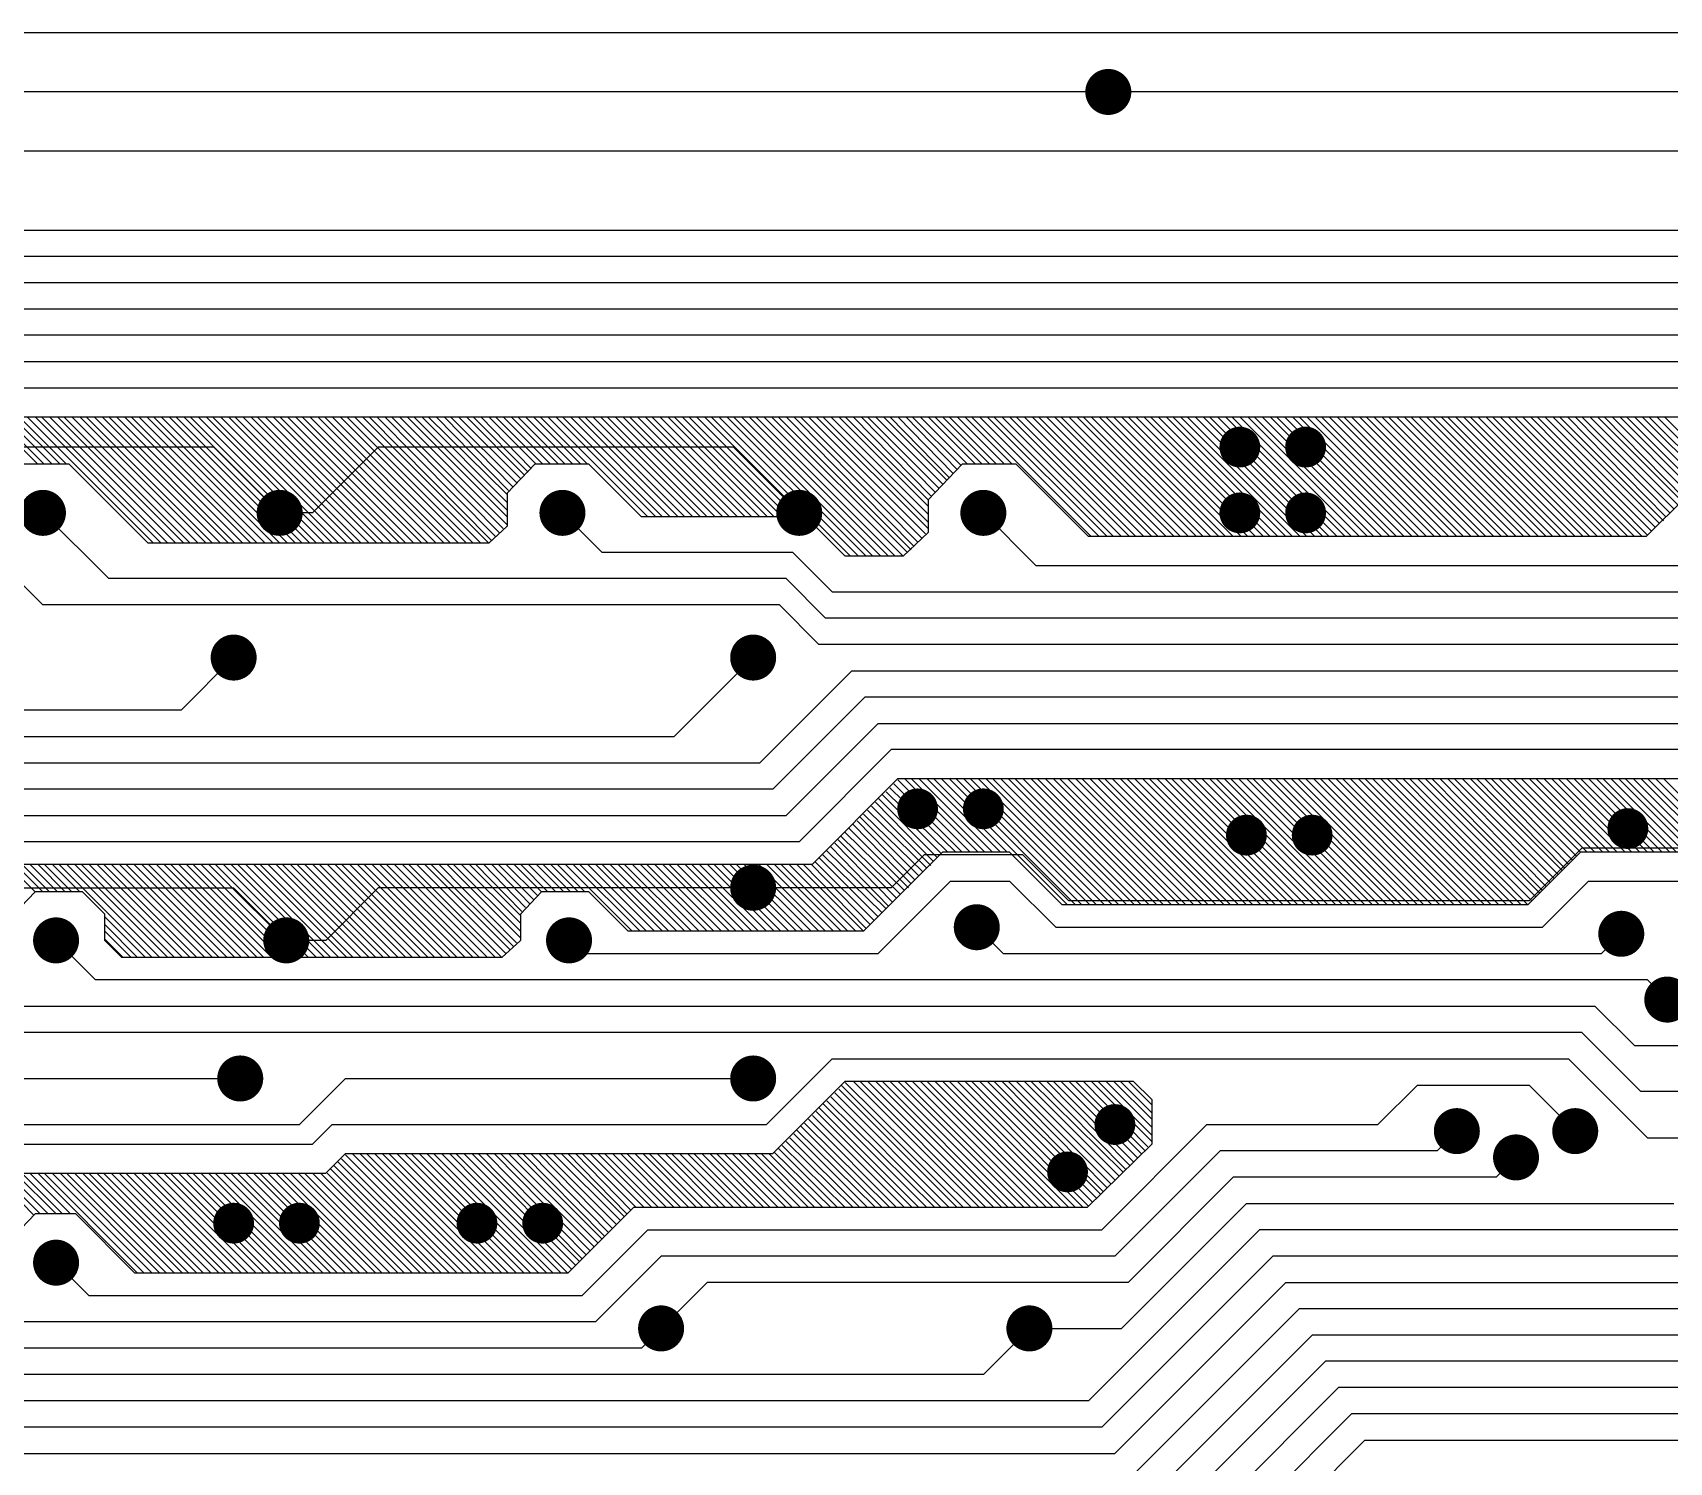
# Model space of a CAD drawing. Extents: x 295 to 953, y 10 to 290.
# Drawn here: x 628.7 to 680.8, y 193.5 to 239 of the extents above; entities that cross this region are included whole.
import ezdxf

# ---------------------------------------------------------------- set-up
doc = ezdxf.new("R2010")
doc.units = 0
doc.header["$LTSCALE"] = 5
doc.header["$MEASUREMENT"] = 0
doc.layers.get('0').update_dxf_attribs({"linetype": 'CONTINUOUS', "lineweight": 25})
doc.layers.add('ART02_PHO', color=2, linetype='CONTINUOUS')

msp = doc.modelspace()

# ---------------------------------------------------------------- linework, layer by layer
for points, const_width in [([(663.3, 237.133, -1), (662.567, 237.133, -1)], 0.733), ([(667.449, 225.818, -1), (666.8, 225.818, -1)], 0.65), ([(669.545, 225.818, -1), (668.895, 225.818, -1)], 0.65), ([(629.353, 223.722, -1), (628.62, 223.722, -1)], 0.733), ([(636.897, 223.722, -1), (636.163, 223.722, -1)], 0.733), ([(645.907, 223.722, -1), (645.174, 223.722, -1)], 0.733), ([(653.451, 223.722, -1), (652.718, 223.722, -1)], 0.733), ([(659.319, 223.722, -1), (658.585, 223.722, -1)], 0.733), ([(667.449, 223.722, -1), (666.8, 223.722, -1)], 0.65), ([(669.545, 223.722, -1), (668.895, 223.722, -1)], 0.65), ([(635.43, 219.112, -1), (634.697, 219.112, -1)], 0.733), ([(651.984, 219.112, -1), (651.251, 219.112, -1)], 0.733), ([(657.181, 214.292, -1), (656.532, 214.292, -1)], 0.65), ([(659.277, 214.292, -1), (658.627, 214.292, -1)], 0.65), ([(667.659, 213.454, -1), (667.009, 213.454, -1)], 0.65), ([(669.754, 213.454, -1), (669.105, 213.454, -1)], 0.65), ([(679.813, 213.664, -1), (679.163, 213.664, -1)], 0.65), ([(651.984, 211.778, -1), (651.251, 211.778, -1)], 0.733), ([(659.109, 210.52, -1), (658.376, 210.52, -1)], 0.733), ([(629.772, 210.101, -1), (629.039, 210.101, -1)], 0.733), ([(637.106, 210.101, -1), (636.373, 210.101, -1)], 0.733), ([(646.117, 210.101, -1), (645.384, 210.101, -1)], 0.733), ([(679.645, 210.311, -1), (678.912, 210.311, -1)], 0.733), ([(681.112, 208.215, -1), (680.378, 208.215, -1)], 0.733), ([(635.64, 205.701, -1), (634.906, 205.701, -1)], 0.733), ([(651.984, 205.701, -1), (651.251, 205.701, -1)], 0.733), ([(663.468, 204.234, -1), (662.818, 204.234, -1)], 0.65), ([(674.406, 204.024, -1), (673.673, 204.024, -1)], 0.733), ([(678.178, 204.024, -1), (677.445, 204.024, -1)], 0.733), ([(676.292, 203.186, -1), (675.559, 203.186, -1)], 0.733), ([(661.959, 202.725, -1), (661.309, 202.725, -1)], 0.65), ([(635.388, 201.091, -1), (634.738, 201.091, -1)], 0.65), ([(637.484, 201.091, -1), (636.834, 201.091, -1)], 0.65), ([(643.141, 201.091, -1), (642.492, 201.091, -1)], 0.65), ([(645.237, 201.091, -1), (644.587, 201.091, -1)], 0.65), ([(629.772, 199.833, -1), (629.039, 199.833, -1)], 0.733), ([(649.051, 197.738, -1), (648.317, 197.738, -1)], 0.733), ([(660.786, 197.738, -1), (660.052, 197.738, -1)], 0.733)]:
    msp.add_lwpolyline(points, format="xyb", close=True, dxfattribs=dict(const_width=const_width))
at = {"layer": 'ART02_PHO', "color": 7}
for p, q in [((728.313, 239.019), (548.1, 239.019)), ((662.933, 237.133), (549.776, 237.133)), ((727.265, 237.133), (662.933, 237.133)), ((711.339, 235.247), (551.453, 235.247)), ((553.339, 232.733), (691.851, 232.733)), ((692.48, 231.895), (553.548, 231.895)), ((759.326, 231.056), (553.758, 231.056)), ((553.967, 230.218), (757.86, 230.218)), ((757.231, 229.38), (554.177, 229.38)), ((554.387, 228.542), (756.812, 228.542)), ((554.596, 227.704), (756.183, 227.704)), ((555.015, 226.782), (691.139, 226.782)), ((628.819, 225.273), (627.31, 226.782)), ((629.028, 225.273), (627.519, 226.782)), ((629.28, 225.273), (627.771, 226.782)), ((629.531, 225.273), (628.022, 226.782)), ((629.741, 225.273), (628.232, 226.782)), ((632.507, 222.758), (628.483, 226.782)), ((632.758, 222.758), (628.735, 226.782)), ((632.968, 222.758), (628.944, 226.782)), ((633.219, 222.758), (629.196, 226.782)), ((633.471, 222.758), (629.447, 226.782)), ((633.68, 222.758), (629.657, 226.782)), ((633.932, 222.758), (629.908, 226.782)), ((634.183, 222.758), (630.16, 226.782)), ((634.393, 222.758), (630.369, 226.782)), ((634.644, 222.758), (630.621, 226.782)), ((634.896, 222.758), (630.872, 226.782)), ((635.105, 222.758), (631.082, 226.782)), ((635.357, 222.758), (631.333, 226.782)), ((635.608, 222.758), (631.585, 226.782)), ((635.818, 222.758), (631.794, 226.782)), ((636.069, 222.758), (632.046, 226.782)), ((636.321, 222.758), (632.297, 226.782)), ((636.53, 222.758), (632.507, 226.782)), ((636.782, 222.758), (632.758, 226.782)), ((637.033, 222.758), (633.01, 226.782)), ((637.243, 222.758), (633.219, 226.782)), ((637.494, 222.758), (633.471, 226.782)), ((637.704, 222.758), (633.68, 226.782)), ((637.955, 222.758), (633.932, 226.782)), ((638.207, 222.758), (634.183, 226.782)), ((638.416, 222.758), (634.393, 226.782)), ((638.668, 222.758), (634.644, 226.782)), ((638.919, 222.758), (634.896, 226.782)), ((639.129, 222.758), (635.105, 226.782)), ((639.38, 222.758), (635.357, 226.782)), ((639.631, 222.758), (635.608, 226.782)), ((639.841, 222.758), (635.818, 226.782)), ((640.092, 222.758), (636.069, 226.782)), ((640.344, 222.758), (636.321, 226.782)), ((640.553, 222.758), (636.53, 226.782)), ((640.805, 222.758), (636.782, 226.782)), ((641.056, 222.758), (637.033, 226.782)), ((641.266, 222.758), (637.243, 226.782)), ((641.517, 222.758), (637.494, 226.782)), ((641.769, 222.758), (637.746, 226.782)), ((641.978, 222.758), (637.955, 226.782)), ((642.23, 222.758), (638.207, 226.782)), ((642.481, 222.758), (638.458, 226.782)), ((642.691, 222.758), (638.668, 226.782)), ((642.942, 222.758), (638.919, 226.782)), ((643.194, 222.758), (639.17, 226.782)), ((643.278, 222.842), (639.38, 226.782)), ((643.403, 222.968), (639.631, 226.782)), ((643.529, 223.093), (639.883, 226.782)), ((643.655, 223.219), (640.092, 226.782)), ((643.781, 223.345), (640.344, 226.782)), ((643.781, 223.596), (640.595, 226.782)), ((643.781, 223.806), (640.805, 226.782)), ((643.781, 224.057), (641.056, 226.782)), ((643.781, 224.309), (641.266, 226.782)), ((643.822, 224.435), (641.517, 226.782)), ((643.948, 224.56), (641.769, 226.782)), ((644.074, 224.686), (641.978, 226.782)), ((644.2, 224.812), (642.23, 226.782)), ((644.325, 224.937), (642.481, 226.782)), ((644.451, 225.021), (642.691, 226.782)), ((644.535, 225.147), (642.942, 226.782)), ((644.703, 225.273), (643.194, 226.782)), ((644.912, 225.273), (643.403, 226.782)), ((645.164, 225.273), (643.655, 226.782)), ((645.415, 225.273), (643.906, 226.782)), ((645.625, 225.273), (644.116, 226.782)), ((645.876, 225.273), (644.367, 226.782)), ((646.128, 225.273), (644.619, 226.782)), ((646.337, 225.273), (644.828, 226.782)), ((648.265, 223.596), (645.08, 226.782)), ((648.516, 223.596), (645.331, 226.782)), ((648.726, 223.596), (645.541, 226.782)), ((648.977, 223.596), (645.792, 226.782)), ((649.229, 223.596), (646.044, 226.782)), ((649.438, 223.596), (646.253, 226.782)), ((649.69, 223.596), (646.505, 226.782)), ((649.941, 223.596), (646.756, 226.782)), ((650.151, 223.596), (646.966, 226.782)), ((650.402, 223.596), (647.217, 226.782)), ((650.654, 223.596), (647.469, 226.782)), ((650.863, 223.596), (647.678, 226.782)), ((651.115, 223.596), (647.93, 226.782)), ((651.366, 223.596), (648.181, 226.782)), ((651.576, 223.596), (648.391, 226.782)), ((651.827, 223.596), (648.642, 226.782)), ((652.079, 223.596), (648.894, 226.782)), ((652.288, 223.596), (649.103, 226.782)), ((652.54, 223.596), (649.355, 226.782)), ((652.749, 223.596), (649.564, 226.782)), ((653.001, 223.596), (649.816, 226.782)), ((653.252, 223.596), (650.067, 226.782)), ((654.719, 222.339), (650.277, 226.782)), ((654.971, 222.339), (650.528, 226.782)), ((655.222, 222.339), (650.78, 226.782)), ((655.432, 222.339), (650.989, 226.782)), ((655.683, 222.339), (651.241, 226.782)), ((655.934, 222.339), (651.492, 226.782)), ((656.144, 222.339), (651.702, 226.782)), ((656.395, 222.339), (651.953, 226.782)), ((656.521, 222.465), (652.204, 226.782)), ((656.647, 222.549), (652.414, 226.782)), ((656.731, 222.674), (652.665, 226.782)), ((656.856, 222.8), (652.917, 226.782)), ((656.982, 222.926), (653.126, 226.782)), ((657.108, 223.052), (653.378, 226.782)), ((657.192, 223.219), (653.629, 226.782)), ((657.192, 223.429), (653.839, 226.782)), ((657.192, 223.68), (654.09, 226.782)), ((657.192, 223.932), (654.342, 226.782)), ((657.192, 224.141), (654.551, 226.782)), ((657.276, 224.267), (654.803, 226.782)), ((657.401, 224.393), (655.054, 226.782)), ((657.527, 224.518), (655.264, 226.782)), ((657.653, 224.644), (655.515, 226.782)), ((657.778, 224.77), (655.767, 226.782)), ((657.862, 224.854), (655.976, 226.782)), ((657.988, 224.979), (656.228, 226.782)), ((658.114, 225.105), (656.479, 226.782)), ((658.24, 225.231), (656.689, 226.782)), ((658.449, 225.273), (656.94, 226.782)), ((658.701, 225.273), (657.192, 226.782)), ((658.91, 225.273), (657.401, 226.782)), ((659.162, 225.273), (657.653, 226.782)), ((659.371, 225.273), (657.862, 226.782)), ((659.623, 225.273), (658.114, 226.782)), ((659.874, 225.273), (658.365, 226.782)), ((662.389, 222.968), (658.575, 226.782)), ((662.64, 222.968), (658.826, 226.782)), ((662.892, 222.968), (659.078, 226.782)), ((663.101, 222.968), (659.287, 226.782)), ((663.353, 222.968), (659.539, 226.782)), ((663.604, 222.968), (659.79, 226.782)), ((663.814, 222.968), (660, 226.782)), ((664.065, 222.968), (660.251, 226.782)), ((664.316, 222.968), (660.503, 226.782)), ((664.526, 222.968), (660.712, 226.782)), ((664.777, 222.968), (660.964, 226.782)), ((665.029, 222.968), (661.215, 226.782)), ((665.238, 222.968), (661.425, 226.782)), ((665.49, 222.968), (661.676, 226.782)), ((665.741, 222.968), (661.928, 226.782)), ((665.951, 222.968), (662.137, 226.782)), ((666.202, 222.968), (662.389, 226.782)), ((666.454, 222.968), (662.64, 226.782)), ((666.663, 222.968), (662.85, 226.782)), ((666.915, 222.968), (663.101, 226.782)), ((667.166, 222.968), (663.353, 226.782)), ((667.376, 222.968), (663.562, 226.782)), ((667.627, 222.968), (663.814, 226.782)), ((667.879, 222.968), (664.065, 226.782)), ((668.088, 222.968), (664.275, 226.782)), ((668.34, 222.968), (664.526, 226.782)), ((668.591, 222.968), (664.777, 226.782)), ((668.801, 222.968), (664.987, 226.782)), ((669.052, 222.968), (665.238, 226.782)), ((669.262, 222.968), (665.448, 226.782)), ((669.513, 222.968), (665.699, 226.782)), ((669.765, 222.968), (665.951, 226.782)), ((669.974, 222.968), (666.16, 226.782)), ((670.226, 222.968), (666.412, 226.782)), ((670.477, 222.968), (666.663, 226.782)), ((670.687, 222.968), (666.873, 226.782)), ((670.938, 222.968), (667.124, 226.782)), ((671.19, 222.968), (667.376, 226.782)), ((671.399, 222.968), (667.585, 226.782)), ((671.651, 222.968), (667.837, 226.782)), ((671.902, 222.968), (668.088, 226.782)), ((672.112, 222.968), (668.298, 226.782)), ((672.363, 222.968), (668.549, 226.782)), ((672.615, 222.968), (668.801, 226.782)), ((672.824, 222.968), (669.01, 226.782)), ((673.076, 222.968), (669.262, 226.782)), ((673.327, 222.968), (669.513, 226.782)), ((673.537, 222.968), (669.723, 226.782)), ((673.788, 222.968), (669.974, 226.782)), ((674.04, 222.968), (670.226, 226.782)), ((674.249, 222.968), (670.435, 226.782)), ((674.501, 222.968), (670.687, 226.782)), ((674.752, 222.968), (670.938, 226.782)), ((674.962, 222.968), (671.148, 226.782)), ((675.213, 222.968), (671.399, 226.782)), ((675.465, 222.968), (671.651, 226.782)), ((675.674, 222.968), (671.86, 226.782)), ((675.926, 222.968), (672.112, 226.782)), ((676.177, 222.968), (672.363, 226.782)), ((676.387, 222.968), (672.573, 226.782)), ((676.638, 222.968), (672.824, 226.782)), ((676.889, 222.968), (673.076, 226.782)), ((677.099, 222.968), (673.285, 226.782)), ((677.35, 222.968), (673.537, 226.782)), ((677.56, 222.968), (673.746, 226.782)), ((677.811, 222.968), (673.998, 226.782)), ((678.063, 222.968), (674.249, 226.782)), ((678.272, 222.968), (674.459, 226.782)), ((678.524, 222.968), (674.71, 226.782)), ((678.775, 222.968), (674.962, 226.782)), ((678.985, 222.968), (675.171, 226.782)), ((679.236, 222.968), (675.423, 226.782)), ((679.488, 222.968), (675.674, 226.782)), ((679.697, 222.968), (675.884, 226.782)), ((679.949, 222.968), (676.135, 226.782)), ((680.117, 223.01), (676.387, 226.782)), ((680.242, 223.135), (676.596, 226.782)), ((680.368, 223.261), (676.848, 226.782)), ((680.494, 223.387), (677.099, 226.782)), ((680.619, 223.471), (677.309, 226.782)), ((680.703, 223.596), (677.56, 226.782)), ((680.829, 223.722), (677.811, 226.782)), ((680.955, 223.848), (678.021, 226.782)), ((681.08, 223.974), (678.272, 226.782)), ((681.206, 224.099), (678.524, 226.782)), ((681.29, 224.183), (678.733, 226.782)), ((681.541, 224.225), (678.985, 226.782)), ((681.793, 224.225), (679.236, 226.782)), ((682.002, 224.225), (679.446, 226.782)), ((682.254, 224.225), (679.697, 226.782)), ((682.505, 224.225), (679.949, 226.782)), ((682.715, 224.225), (680.158, 226.782)), ((682.966, 224.225), (680.41, 226.782)), ((683.218, 224.225), (680.661, 226.782)), ((634.435, 225.818), (622.7, 225.818)), ((636.53, 223.722), (634.435, 225.818)), ((639.673, 225.818), (637.578, 223.722)), ((650.989, 225.818), (639.673, 225.818)), ((653.085, 223.722), (650.989, 225.818)), ((629.825, 225.273), (628.106, 225.273)), ((632.339, 222.758), (629.825, 225.273)), ((644.661, 225.273), (643.781, 224.351)), ((646.379, 225.273), (644.661, 225.273)), ((648.055, 223.596), (646.379, 225.273)), ((658.281, 225.273), (657.192, 224.141)), ((660, 225.273), (658.281, 225.273)), ((662.305, 222.968), (660, 225.273)), ((643.781, 224.351), (643.781, 223.303)), ((631.082, 221.627), (628.986, 223.722)), ((637.578, 223.722), (636.53, 223.722)), ((645.541, 223.722), (646.798, 222.465)), ((657.192, 224.141), (657.192, 223.093)), ((658.952, 223.722), (660.628, 222.046)), ((681.332, 224.225), (680.075, 222.968)), ((643.781, 223.303), (643.194, 222.758)), ((653.294, 223.596), (648.055, 223.596)), ((654.551, 222.339), (653.294, 223.596)), ((643.194, 222.758), (632.339, 222.758)), ((657.192, 223.093), (656.395, 222.339)), ((680.075, 222.968), (662.305, 222.968)), ((628.986, 220.788), (627.519, 222.255)), ((646.798, 222.465), (652.875, 222.465)), ((652.875, 222.465), (654.132, 221.207)), ((656.395, 222.339), (654.551, 222.339)), ((652.665, 221.627), (631.082, 221.627)), ((653.923, 220.369), (652.665, 221.627)), ((660.628, 222.046), (681.583, 222.046)), ((654.132, 221.207), (682.631, 221.207)), ((652.456, 220.788), (628.986, 220.788)), ((653.713, 219.531), (652.456, 220.788)), ((684.308, 220.369), (653.923, 220.369)), ((635.063, 219.112), (633.387, 217.436)), ((649.103, 216.597), (651.618, 219.112)), ((685.565, 219.531), (653.713, 219.531)), ((651.827, 215.759), (654.761, 218.693)), ((654.761, 218.693), (687.032, 218.693)), ((655.18, 217.855), (652.246, 214.921)), ((690.594, 217.855), (655.18, 217.855)), ((633.387, 217.436), (575.551, 217.436)), ((652.665, 214.083), (655.599, 217.016)), ((655.599, 217.016), (691.851, 217.016)), ((575.132, 216.597), (649.103, 216.597)), ((656.018, 216.178), (653.085, 213.245)), ((691.013, 216.178), (656.018, 216.178)), ((570.312, 215.759), (651.827, 215.759)), ((652.246, 214.921), (575.761, 214.921)), ((653.504, 212.532), (656.228, 215.256)), ((658.072, 212.909), (655.976, 214.963)), ((658.281, 212.909), (656.102, 215.089)), ((656.228, 215.256), (689.504, 215.256)), ((658.533, 212.909), (656.228, 215.214)), ((658.784, 212.909), (656.437, 215.256)), ((658.994, 212.909), (656.647, 215.256)), ((659.245, 212.909), (656.898, 215.256)), ((659.497, 212.909), (657.15, 215.256)), ((659.706, 212.909), (657.359, 215.256)), ((661.634, 211.233), (657.611, 215.256)), ((661.886, 211.233), (657.862, 215.256)), ((662.095, 211.233), (658.072, 215.256)), ((662.347, 211.233), (658.323, 215.256)), ((662.556, 211.233), (658.533, 215.256)), ((662.808, 211.233), (658.784, 215.256)), ((663.059, 211.233), (659.036, 215.256)), ((663.269, 211.233), (659.245, 215.256)), ((663.52, 211.233), (659.497, 215.256)), ((663.772, 211.233), (659.748, 215.256)), ((663.981, 211.233), (659.958, 215.256)), ((664.233, 211.233), (660.209, 215.256)), ((664.484, 211.233), (660.461, 215.256)), ((664.694, 211.233), (660.67, 215.256)), ((664.945, 211.233), (660.922, 215.256)), ((665.197, 211.233), (661.173, 215.256)), ((665.406, 211.233), (661.383, 215.256)), ((665.658, 211.233), (661.634, 215.256)), ((665.909, 211.233), (661.886, 215.256)), ((666.119, 211.233), (662.095, 215.256)), ((666.37, 211.233), (662.347, 215.256)), ((666.622, 211.233), (662.598, 215.256)), ((666.831, 211.233), (662.808, 215.256)), ((667.083, 211.233), (663.059, 215.256)), ((667.334, 211.233), (663.311, 215.256)), ((667.544, 211.233), (663.52, 215.256)), ((667.795, 211.233), (663.772, 215.256)), ((668.046, 211.233), (664.023, 215.256)), ((668.256, 211.233), (664.233, 215.256)), ((668.507, 211.233), (664.484, 215.256)), ((668.759, 211.233), (664.736, 215.256)), ((668.968, 211.233), (664.945, 215.256)), ((669.22, 211.233), (665.197, 215.256)), ((669.471, 211.233), (665.448, 215.256)), ((669.681, 211.233), (665.658, 215.256)), ((669.932, 211.233), (665.909, 215.256)), ((670.184, 211.233), (666.16, 215.256)), ((670.393, 211.233), (666.37, 215.256)), ((670.645, 211.233), (666.622, 215.256)), ((670.854, 211.233), (666.831, 215.256)), ((671.106, 211.233), (667.083, 215.256)), ((671.357, 211.233), (667.334, 215.256)), ((671.567, 211.233), (667.544, 215.256)), ((671.818, 211.233), (667.795, 215.256)), ((672.07, 211.233), (668.046, 215.256)), ((672.279, 211.233), (668.256, 215.256)), ((672.531, 211.233), (668.507, 215.256)), ((672.782, 211.233), (668.759, 215.256)), ((672.992, 211.233), (668.968, 215.256)), ((673.243, 211.233), (669.22, 215.256)), ((673.495, 211.233), (669.471, 215.256)), ((673.704, 211.233), (669.681, 215.256)), ((673.956, 211.233), (669.932, 215.256)), ((674.207, 211.233), (670.184, 215.256)), ((674.417, 211.233), (670.393, 215.256)), ((674.668, 211.233), (670.645, 215.256)), ((674.92, 211.233), (670.896, 215.256)), ((675.129, 211.233), (671.106, 215.256)), ((675.381, 211.233), (671.357, 215.256)), ((675.632, 211.233), (671.609, 215.256)), ((675.842, 211.233), (671.818, 215.256)), ((676.093, 211.233), (672.07, 215.256)), ((676.303, 211.233), (672.321, 215.256)), ((676.428, 211.359), (672.531, 215.256)), ((676.554, 211.484), (672.782, 215.256)), ((676.68, 211.61), (673.034, 215.256)), ((676.764, 211.694), (673.243, 215.256)), ((676.889, 211.82), (673.495, 215.256)), ((677.015, 211.945), (673.746, 215.256)), ((677.141, 212.071), (673.956, 215.256)), ((677.267, 212.197), (674.207, 215.256)), ((677.392, 212.323), (674.459, 215.256)), ((677.476, 212.406), (674.668, 215.256)), ((677.602, 212.532), (674.92, 215.256)), ((677.728, 212.658), (675.129, 215.256)), ((677.853, 212.784), (675.381, 215.256)), ((677.979, 212.909), (675.632, 215.256)), ((678.189, 212.909), (675.842, 215.256)), ((678.44, 212.909), (676.093, 215.256)), ((678.692, 212.909), (676.345, 215.256)), ((678.901, 212.909), (676.554, 215.256)), ((679.153, 212.909), (676.806, 215.256)), ((679.404, 212.909), (677.057, 215.256)), ((679.614, 212.909), (677.267, 215.256)), ((679.865, 212.909), (677.518, 215.256)), ((680.117, 212.909), (677.77, 215.256)), ((680.326, 212.909), (677.979, 215.256)), ((680.578, 212.909), (678.231, 215.256)), ((680.829, 212.909), (678.482, 215.256)), ((681.039, 212.909), (678.692, 215.256)), ((681.29, 212.909), (678.943, 215.256)), ((681.541, 212.909), (679.195, 215.256)), ((681.751, 212.909), (679.404, 215.256)), ((682.002, 212.909), (679.656, 215.256)), ((682.254, 212.909), (679.907, 215.256)), ((682.463, 212.909), (680.117, 215.256)), ((682.715, 212.909), (680.368, 215.256)), ((682.966, 212.909), (680.619, 215.256)), ((657.276, 212.49), (655.39, 214.376)), ((657.359, 212.616), (655.515, 214.502)), ((657.485, 212.742), (655.599, 214.628)), ((657.611, 212.867), (655.725, 214.753)), ((657.82, 212.909), (655.851, 214.837)), ((576.18, 214.083), (652.665, 214.083)), ((656.773, 212.029), (654.929, 213.915)), ((656.898, 212.155), (655.012, 214.041)), ((657.024, 212.281), (655.138, 214.125)), ((657.15, 212.406), (655.264, 214.25)), ((656.186, 211.442), (654.3, 213.328)), ((656.312, 211.568), (654.426, 213.412)), ((656.437, 211.694), (654.551, 213.538)), ((656.563, 211.778), (654.677, 213.664)), ((656.647, 211.903), (654.803, 213.789)), ((653.085, 213.245), (576.599, 213.245)), ((655.725, 210.981), (653.839, 212.825)), ((655.851, 211.107), (653.965, 212.951)), ((655.934, 211.191), (654.09, 213.077)), ((656.06, 211.317), (654.216, 213.203)), ((657.653, 212.909), (655.138, 210.395)), ((657.066, 212.825), (656.018, 211.778)), ((660.209, 212.825), (657.066, 212.825)), ((659.79, 212.909), (657.653, 212.909)), ((661.467, 211.233), (659.79, 212.909)), ((661.676, 211.359), (660.209, 212.825)), ((677.979, 212.909), (676.303, 211.233)), ((678.021, 213.035), (676.345, 211.359)), ((695.791, 212.909), (677.979, 212.909)), ((689.756, 213.035), (678.021, 213.035)), ((576.808, 212.532), (653.504, 212.532)), ((628.735, 211.652), (627.855, 212.532)), ((628.986, 211.652), (628.106, 212.532)), ((629.196, 211.652), (628.316, 212.532)), ((629.447, 211.652), (628.567, 212.532)), ((629.699, 211.652), (628.819, 212.532)), ((629.908, 211.652), (629.028, 212.532)), ((630.16, 211.652), (629.28, 212.532)), ((632.465, 209.557), (629.489, 212.532)), ((632.716, 209.557), (629.741, 212.532)), ((632.968, 209.557), (629.992, 212.532)), ((633.177, 209.557), (630.202, 212.532)), ((633.429, 209.557), (630.453, 212.532)), ((633.68, 209.557), (630.705, 212.532)), ((633.89, 209.557), (630.914, 212.532)), ((634.141, 209.557), (631.166, 212.532)), ((634.393, 209.557), (631.417, 212.532)), ((634.602, 209.557), (631.627, 212.532)), ((634.854, 209.557), (631.878, 212.532)), ((635.105, 209.557), (632.13, 212.532)), ((635.315, 209.557), (632.339, 212.532)), ((635.566, 209.557), (632.591, 212.532)), ((635.818, 209.557), (632.842, 212.532)), ((636.027, 209.557), (633.052, 212.532)), ((636.279, 209.557), (633.303, 212.532)), ((636.53, 209.557), (633.555, 212.532)), ((636.74, 209.557), (633.764, 212.532)), ((636.991, 209.557), (634.016, 212.532)), ((637.243, 209.557), (634.267, 212.532)), ((637.452, 209.557), (634.477, 212.532)), ((637.704, 209.557), (634.728, 212.532)), ((637.955, 209.557), (634.979, 212.532)), ((638.165, 209.557), (635.189, 212.532)), ((638.416, 209.557), (635.44, 212.532)), ((638.668, 209.557), (635.692, 212.532)), ((638.877, 209.557), (635.901, 212.532)), ((639.129, 209.557), (636.153, 212.532)), ((639.38, 209.557), (636.404, 212.532)), ((639.59, 209.557), (636.614, 212.532)), ((639.841, 209.557), (636.865, 212.532)), ((640.051, 209.557), (637.075, 212.532)), ((640.302, 209.557), (637.326, 212.532)), ((640.553, 209.557), (637.578, 212.532)), ((640.763, 209.557), (637.787, 212.532)), ((641.014, 209.557), (638.039, 212.532)), ((641.266, 209.557), (638.29, 212.532)), ((641.476, 209.557), (638.5, 212.532)), ((641.727, 209.557), (638.751, 212.532)), ((641.978, 209.557), (639.003, 212.532)), ((642.188, 209.557), (639.212, 212.532)), ((642.439, 209.557), (639.464, 212.532)), ((642.691, 209.557), (639.715, 212.532)), ((642.9, 209.557), (639.925, 212.532)), ((643.152, 209.557), (640.176, 212.532)), ((643.403, 209.557), (640.428, 212.532)), ((643.613, 209.557), (640.637, 212.532)), ((643.739, 209.682), (640.889, 212.532)), ((643.864, 209.808), (641.14, 212.532)), ((643.99, 209.892), (641.35, 212.532)), ((644.074, 210.018), (641.601, 212.532)), ((644.2, 210.185), (641.853, 212.532)), ((644.2, 210.395), (642.062, 212.532)), ((644.2, 210.646), (642.314, 212.532)), ((644.2, 210.898), (642.565, 212.532)), ((644.242, 211.023), (642.775, 212.532)), ((644.367, 211.149), (643.026, 212.532)), ((644.493, 211.275), (643.278, 212.532)), ((644.619, 211.401), (643.487, 212.532)), ((644.744, 211.526), (643.739, 212.532)), ((644.87, 211.652), (643.99, 212.532)), ((645.08, 211.652), (644.2, 212.532)), ((645.331, 211.652), (644.451, 212.532)), ((645.583, 211.652), (644.703, 212.532)), ((645.792, 211.652), (644.912, 212.532)), ((646.044, 211.652), (645.164, 212.532)), ((646.253, 211.652), (645.373, 212.532)), ((647.762, 210.395), (645.625, 212.532)), ((648.013, 210.395), (645.876, 212.532)), ((648.223, 210.395), (646.086, 212.532)), ((648.474, 210.395), (646.337, 212.532)), ((648.726, 210.395), (646.589, 212.532)), ((648.935, 210.395), (646.798, 212.532)), ((649.187, 210.395), (647.05, 212.532)), ((649.438, 210.395), (647.301, 212.532)), ((649.648, 210.395), (647.511, 212.532)), ((649.899, 210.395), (647.762, 212.532)), ((650.151, 210.395), (648.013, 212.532)), ((650.36, 210.395), (648.223, 212.532)), ((650.612, 210.395), (648.474, 212.532)), ((650.863, 210.395), (648.726, 212.532)), ((651.073, 210.395), (648.935, 212.532)), ((651.324, 210.395), (649.187, 212.532)), ((651.576, 210.395), (649.438, 212.532)), ((651.785, 210.395), (649.648, 212.532)), ((652.037, 210.395), (649.899, 212.532)), ((652.288, 210.395), (650.151, 212.532)), ((652.498, 210.395), (650.36, 212.532)), ((652.749, 210.395), (650.612, 212.532)), ((653.001, 210.395), (650.863, 212.532)), ((653.21, 210.395), (651.073, 212.532)), ((653.462, 210.395), (651.324, 212.532)), ((653.713, 210.395), (651.576, 212.532)), ((653.923, 210.395), (651.785, 212.532)), ((654.174, 210.395), (652.037, 212.532)), ((654.426, 210.395), (652.288, 212.532)), ((654.635, 210.395), (652.498, 212.532)), ((654.887, 210.395), (652.749, 212.532)), ((655.138, 210.395), (653.001, 212.532)), ((655.222, 210.479), (653.21, 212.532)), ((655.348, 210.604), (653.462, 212.532)), ((655.473, 210.73), (653.587, 212.616)), ((655.599, 210.856), (653.713, 212.742)), ((623.328, 211.778), (635.063, 211.778)), ((635.063, 211.778), (636.74, 210.101)), ((639.673, 211.778), (637.997, 210.101)), ((651.618, 211.778), (639.673, 211.778)), ((656.018, 211.778), (651.618, 211.778)), ((655.599, 209.682), (657.904, 211.987)), ((657.904, 211.987), (659.79, 211.987)), ((659.79, 211.987), (661.257, 210.52)), ((676.764, 210.52), (678.231, 211.987)), ((678.231, 211.987), (697.09, 211.987)), ((628.735, 211.652), (628.064, 210.94)), ((630.244, 211.652), (628.735, 211.652)), ((630.956, 210.94), (630.244, 211.652)), ((644.87, 211.652), (644.2, 210.94)), ((646.379, 211.652), (644.87, 211.652)), ((647.636, 210.395), (646.379, 211.652)), ((676.303, 211.233), (661.467, 211.233)), ((676.345, 211.359), (661.676, 211.359)), ((630.956, 210.101), (630.956, 210.94)), ((632.255, 209.557), (630.956, 210.856)), ((644.2, 210.94), (644.2, 210.101)), ((632.004, 209.557), (630.956, 210.604)), ((631.794, 209.557), (630.956, 210.395)), ((655.138, 210.395), (647.636, 210.395)), ((658.742, 210.52), (659.581, 209.682)), ((661.257, 210.52), (676.764, 210.52)), ((678.65, 209.682), (679.278, 210.311)), ((630.663, 208.844), (629.405, 210.101)), ((631.543, 209.557), (630.956, 210.143)), ((631.501, 209.557), (630.956, 210.101)), ((637.997, 210.101), (636.74, 210.101)), ((644.2, 210.101), (643.613, 209.557)), ((645.75, 210.101), (646.169, 209.682)), ((646.169, 209.682), (655.599, 209.682)), ((659.581, 209.682), (678.65, 209.682)), ((643.613, 209.557), (631.501, 209.557)), ((680.117, 208.844), (630.663, 208.844)), ((680.745, 208.215), (680.117, 208.844)), ((615.156, 208.006), (678.44, 208.006)), ((678.44, 208.006), (679.697, 206.749)), ((678.021, 207.168), (599.649, 207.168)), ((679.907, 205.282), (678.021, 207.168)), ((679.697, 206.749), (683.05, 206.749)), ((652.037, 204.234), (654.132, 206.329)), ((654.132, 206.329), (677.602, 206.329)), ((677.602, 206.329), (680.117, 203.815)), ((621.233, 205.701), (635.273, 205.701)), ((637.159, 204.234), (638.626, 205.701)), ((638.626, 205.701), (651.618, 205.701)), ((652.246, 203.312), (654.551, 205.617)), ((658.323, 201.594), (654.426, 205.491)), ((654.551, 205.617), (663.73, 205.617)), ((658.575, 201.594), (654.551, 205.575)), ((658.826, 201.594), (654.803, 205.617)), ((659.036, 201.594), (655.012, 205.617)), ((659.287, 201.594), (655.264, 205.617)), ((659.539, 201.594), (655.515, 205.617)), ((659.748, 201.594), (655.725, 205.617)), ((660, 201.594), (655.976, 205.617)), ((660.251, 201.594), (656.228, 205.617)), ((660.461, 201.594), (656.437, 205.617)), ((660.712, 201.594), (656.689, 205.617)), ((660.964, 201.594), (656.94, 205.617)), ((661.173, 201.594), (657.15, 205.617)), ((661.425, 201.594), (657.401, 205.617)), ((661.676, 201.594), (657.653, 205.617)), ((661.886, 201.594), (657.862, 205.617)), ((662.137, 201.594), (658.114, 205.617)), ((662.305, 201.636), (658.365, 205.617)), ((662.431, 201.761), (658.575, 205.617)), ((662.556, 201.887), (658.826, 205.617)), ((662.682, 202.013), (659.078, 205.617)), ((662.766, 202.097), (659.287, 205.617)), ((662.892, 202.222), (659.539, 205.617)), ((663.017, 202.348), (659.748, 205.617)), ((663.143, 202.474), (660, 205.617)), ((663.269, 202.599), (660.251, 205.617)), ((663.394, 202.725), (660.461, 205.617)), ((663.478, 202.809), (660.712, 205.617)), ((663.604, 202.935), (660.964, 205.617)), ((663.73, 203.06), (661.173, 205.617)), ((663.855, 203.186), (661.425, 205.617)), ((663.981, 203.312), (661.676, 205.617)), ((664.107, 203.396), (661.886, 205.617)), ((664.191, 203.521), (662.137, 205.617)), ((664.316, 203.689), (662.389, 205.617)), ((664.316, 203.899), (662.598, 205.617)), ((664.316, 204.15), (662.85, 205.617)), ((664.316, 204.402), (663.101, 205.617)), ((664.316, 204.611), (663.311, 205.617)), ((664.316, 204.863), (663.562, 205.617)), ((663.73, 205.617), (664.316, 205.03)), ((671.525, 204.234), (672.782, 205.491)), ((672.782, 205.491), (676.345, 205.491)), ((676.345, 205.491), (677.811, 204.024)), ((657.401, 201.594), (653.965, 204.988)), ((657.611, 201.594), (654.09, 205.114)), ((657.862, 201.594), (654.216, 205.24)), ((658.114, 201.594), (654.342, 205.366)), ((664.316, 205.03), (664.316, 203.605)), ((681.583, 205.282), (679.907, 205.282)), ((656.437, 201.594), (653.504, 204.527)), ((656.689, 201.594), (653.629, 204.653)), ((656.898, 201.594), (653.713, 204.779)), ((657.15, 201.594), (653.839, 204.905)), ((621.023, 204.234), (637.159, 204.234)), ((637.578, 203.605), (638.207, 204.234)), ((638.207, 204.234), (652.037, 204.234)), ((655.264, 201.594), (652.917, 203.941)), ((655.515, 201.594), (653.001, 204.066)), ((655.725, 201.594), (653.126, 204.192)), ((655.976, 201.594), (653.252, 204.276)), ((656.186, 201.594), (653.378, 204.402)), ((662.724, 200.881), (666.077, 204.234)), ((666.077, 204.234), (671.525, 204.234)), ((674.04, 204.024), (673.411, 203.396)), ((621.652, 203.605), (637.578, 203.605)), ((654.3, 201.594), (652.414, 203.48)), ((654.551, 201.594), (652.54, 203.563)), ((654.803, 201.594), (652.665, 203.689)), ((655.012, 201.594), (652.791, 203.815)), ((664.316, 203.605), (662.263, 201.594)), ((666.496, 203.396), (663.143, 200.043)), ((673.411, 203.396), (666.496, 203.396)), ((680.117, 203.815), (683.05, 203.815)), ((637.997, 202.683), (638.626, 203.312)), ((641.685, 199.498), (638.248, 202.935)), ((641.937, 199.498), (638.374, 203.06)), ((642.188, 199.498), (638.5, 203.144)), ((638.626, 203.312), (652.246, 203.312)), ((642.398, 199.498), (638.626, 203.27)), ((642.649, 199.498), (638.835, 203.312)), ((642.9, 199.498), (639.087, 203.312)), ((643.11, 199.498), (639.296, 203.312)), ((643.361, 199.498), (639.548, 203.312)), ((643.613, 199.498), (639.799, 203.312)), ((643.822, 199.498), (640.009, 203.312)), ((644.074, 199.498), (640.26, 203.312)), ((644.325, 199.498), (640.512, 203.312)), ((644.535, 199.498), (640.721, 203.312)), ((644.786, 199.498), (640.973, 203.312)), ((645.038, 199.498), (641.224, 203.312)), ((645.247, 199.498), (641.434, 203.312)), ((645.499, 199.498), (641.685, 203.312)), ((645.708, 199.498), (641.937, 203.312)), ((645.834, 199.624), (642.146, 203.312)), ((645.96, 199.75), (642.398, 203.312)), ((646.086, 199.875), (642.649, 203.312)), ((646.169, 199.959), (642.859, 203.312)), ((646.295, 200.085), (643.11, 203.312)), ((646.421, 200.211), (643.361, 203.312)), ((646.547, 200.336), (643.571, 203.312)), ((646.672, 200.462), (643.822, 203.312)), ((646.798, 200.588), (644.074, 203.312)), ((646.882, 200.672), (644.283, 203.312)), ((647.008, 200.797), (644.535, 203.312)), ((647.133, 200.923), (644.786, 203.312)), ((647.259, 201.049), (644.996, 203.312)), ((647.385, 201.175), (645.247, 203.312)), ((647.511, 201.3), (645.499, 203.312)), ((647.594, 201.384), (645.708, 203.312)), ((647.72, 201.51), (645.96, 203.312)), ((647.888, 201.594), (646.169, 203.312)), ((648.139, 201.594), (646.421, 203.312)), ((648.391, 201.594), (646.672, 203.312)), ((648.6, 201.594), (646.882, 203.312)), ((648.852, 201.594), (647.133, 203.312)), ((649.103, 201.594), (647.385, 203.312)), ((649.313, 201.594), (647.594, 203.312)), ((649.564, 201.594), (647.846, 203.312)), ((649.816, 201.594), (648.097, 203.312)), ((650.025, 201.594), (648.307, 203.312)), ((650.277, 201.594), (648.558, 203.312)), ((650.528, 201.594), (648.81, 203.312)), ((650.738, 201.594), (649.019, 203.312)), ((650.989, 201.594), (649.271, 203.312)), ((651.241, 201.594), (649.522, 203.312)), ((651.45, 201.594), (649.732, 203.312)), ((651.702, 201.594), (649.983, 203.312)), ((651.953, 201.594), (650.235, 203.312)), ((652.163, 201.594), (650.444, 203.312)), ((652.414, 201.594), (650.696, 203.312)), ((652.665, 201.594), (650.947, 203.312)), ((652.875, 201.594), (651.157, 203.312)), ((653.126, 201.594), (651.408, 203.312)), ((653.378, 201.594), (651.66, 203.312)), ((653.587, 201.594), (651.869, 203.312)), ((653.839, 201.594), (652.121, 203.312)), ((654.09, 201.594), (652.288, 203.354)), ((675.926, 203.186), (675.297, 202.558)), ((622.281, 202.683), (637.997, 202.683)), ((628.693, 201.342), (627.394, 202.683)), ((628.903, 201.384), (627.603, 202.683)), ((629.154, 201.384), (627.855, 202.683)), ((629.405, 201.384), (628.106, 202.683)), ((629.615, 201.384), (628.316, 202.683)), ((629.866, 201.384), (628.567, 202.683)), ((632.004, 199.498), (628.819, 202.683)), ((632.213, 199.498), (629.028, 202.683)), ((632.465, 199.498), (629.28, 202.683)), ((632.716, 199.498), (629.531, 202.683)), ((632.926, 199.498), (629.741, 202.683)), ((633.177, 199.498), (629.992, 202.683)), ((633.429, 199.498), (630.244, 202.683)), ((633.638, 199.498), (630.453, 202.683)), ((633.89, 199.498), (630.705, 202.683)), ((634.099, 199.498), (630.914, 202.683)), ((634.351, 199.498), (631.166, 202.683)), ((634.602, 199.498), (631.417, 202.683)), ((634.812, 199.498), (631.627, 202.683)), ((635.063, 199.498), (631.878, 202.683)), ((635.315, 199.498), (632.13, 202.683)), ((635.524, 199.498), (632.339, 202.683)), ((635.776, 199.498), (632.591, 202.683)), ((636.027, 199.498), (632.842, 202.683)), ((636.237, 199.498), (633.052, 202.683)), ((636.488, 199.498), (633.303, 202.683)), ((636.74, 199.498), (633.555, 202.683)), ((636.949, 199.498), (633.764, 202.683)), ((637.201, 199.498), (634.016, 202.683)), ((637.452, 199.498), (634.267, 202.683)), ((637.662, 199.498), (634.477, 202.683)), ((637.913, 199.498), (634.728, 202.683)), ((638.165, 199.498), (634.979, 202.683)), ((638.374, 199.498), (635.189, 202.683)), ((638.626, 199.498), (635.44, 202.683)), ((638.877, 199.498), (635.692, 202.683)), ((639.087, 199.498), (635.901, 202.683)), ((639.338, 199.498), (636.153, 202.683)), ((639.59, 199.498), (636.404, 202.683)), ((639.799, 199.498), (636.614, 202.683)), ((640.051, 199.498), (636.865, 202.683)), ((640.302, 199.498), (637.117, 202.683)), ((640.512, 199.498), (637.326, 202.683)), ((640.763, 199.498), (637.578, 202.683)), ((641.014, 199.498), (637.829, 202.683)), ((641.224, 199.498), (638.039, 202.683)), ((641.476, 199.498), (638.165, 202.809)), ((666.915, 202.558), (663.562, 199.205)), ((675.297, 202.558), (666.915, 202.558)), ((628.735, 201.384), (627.855, 200.462)), ((630.034, 201.384), (628.735, 201.384)), ((631.92, 199.498), (630.034, 201.384)), ((647.804, 201.594), (645.708, 199.498)), ((662.263, 201.594), (647.804, 201.594)), ((663.353, 197.738), (667.334, 201.719)), ((667.334, 201.719), (680.955, 201.719)), ((646.169, 198.786), (648.265, 200.881)), ((648.265, 200.881), (662.724, 200.881)), ((667.753, 200.881), (662.305, 195.433)), ((699.605, 200.881), (667.753, 200.881)), ((629.405, 199.833), (630.453, 198.786)), ((648.684, 200.043), (646.589, 197.947)), ((663.143, 200.043), (648.684, 200.043)), ((668.172, 200.043), (662.724, 194.595)), ((701.072, 200.043), (668.172, 200.043)), ((645.708, 199.498), (631.92, 199.498)), ((650.151, 199.205), (648.055, 197.109)), ((663.562, 199.205), (650.151, 199.205)), ((663.143, 193.756), (668.591, 199.205)), ((668.591, 199.205), (732.714, 199.205)), ((630.453, 198.786), (646.169, 198.786)), ((669.01, 198.367), (663.562, 192.918)), ((731.875, 198.367), (669.01, 198.367)), ((646.589, 197.947), (618.718, 197.947)), ((660.419, 197.738), (658.952, 196.271)), ((660.419, 197.738), (663.353, 197.738)), ((669.429, 197.528), (663.981, 192.08)), ((730.409, 197.528), (669.429, 197.528)), ((648.055, 197.109), (554.177, 197.109)), ((669.849, 196.69), (664.4, 191.242)), ((729.57, 196.69), (669.849, 196.69)), ((658.952, 196.271), (554.806, 196.271)), ((670.268, 195.852), (664.819, 190.404)), ((729.151, 195.852), (670.268, 195.852)), ((662.305, 195.433), (555.434, 195.433)), ((662.724, 194.595), (556.063, 194.595)), ((670.687, 195.014), (665.238, 189.565)), ((728.732, 195.014), (670.687, 195.014)), ((665.658, 188.727), (671.106, 194.176)), ((671.106, 194.176), (728.103, 194.176)), ((556.901, 193.756), (663.143, 193.756))]:
    msp.add_line(p, q, dxfattribs=at)

doc.saveas('drawing.dxf')
